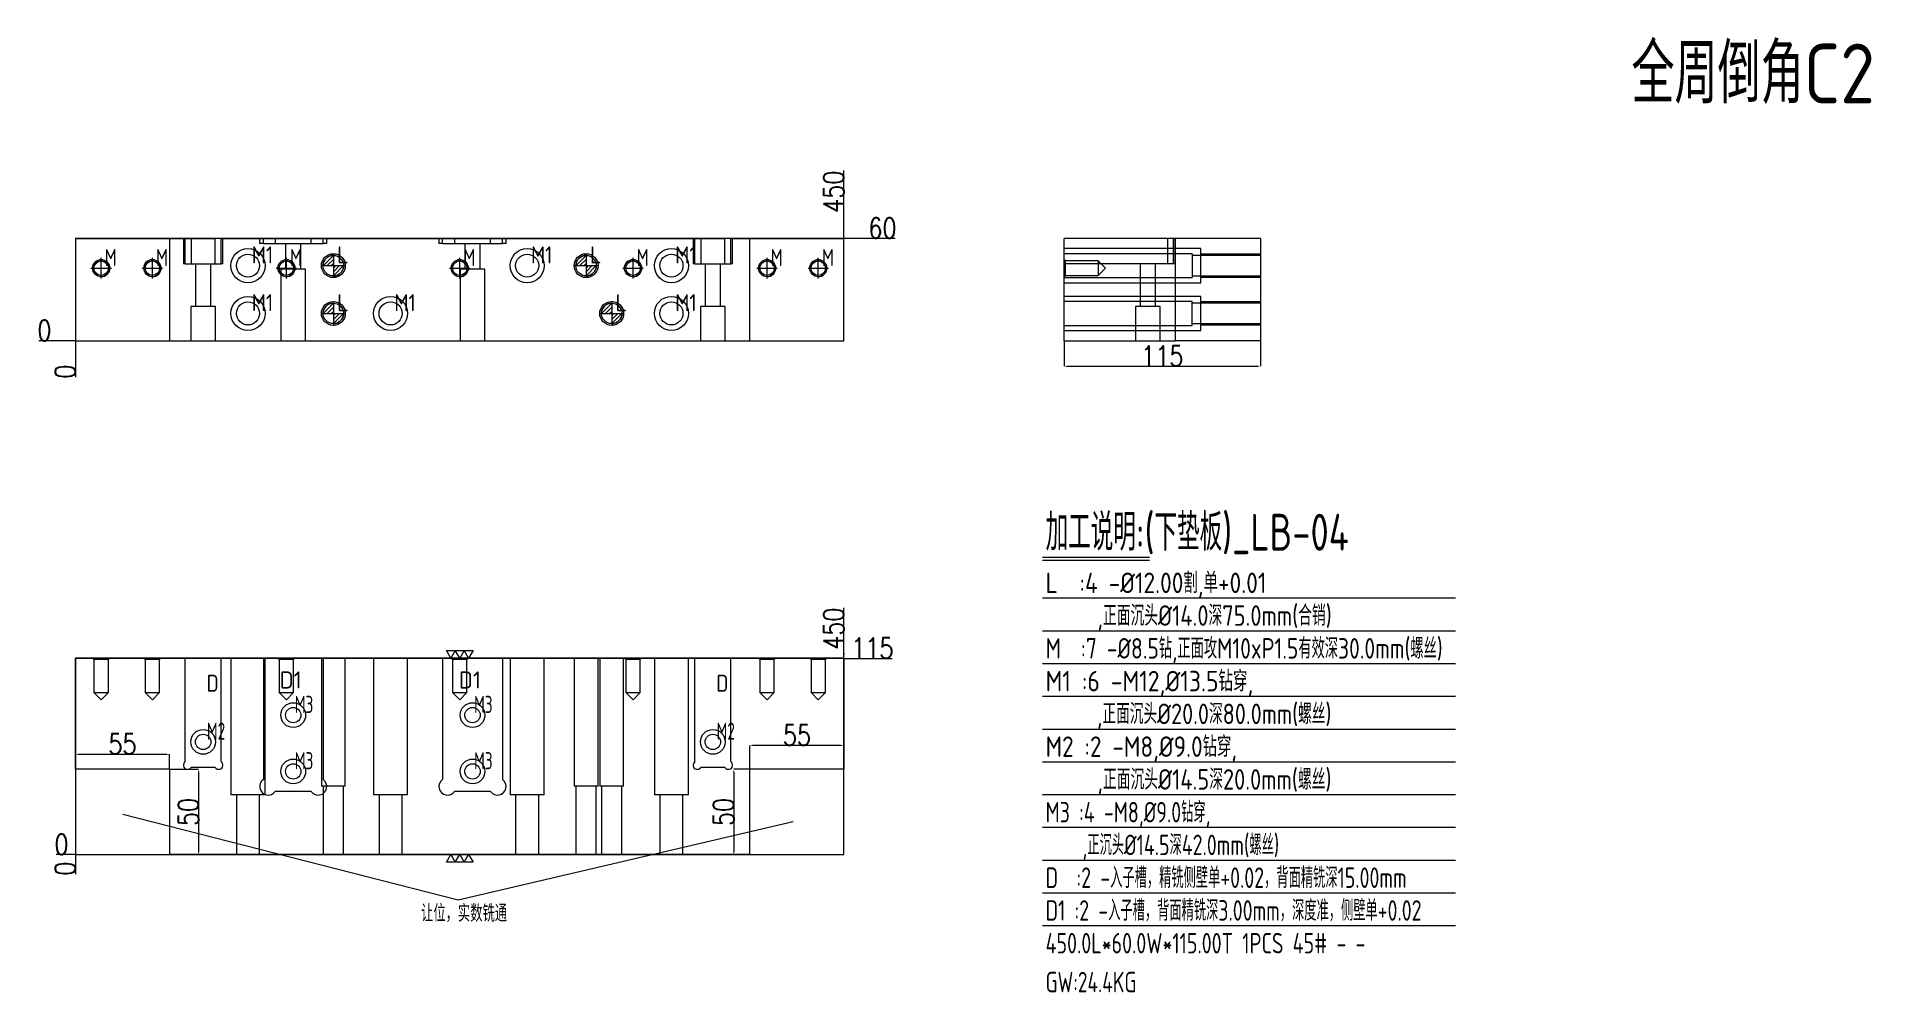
# Model space of a CAD drawing. Header units: millimetres. Extents: x 10847 to 11922, y 17962 to 18522.
import ezdxf

# ---------------------------------------------------------------- set-up
doc = ezdxf.new("R2010")
doc.units = ezdxf.units.MM
doc.linetypes.add('CENTER', pattern=[0])
doc.linetypes.add('DASHED', pattern=[0])
for name, color, linetype, lineweight in [('DIE', 20, 'Continuous', 20), ('DIM', 4, 'Continuous', 20), ('LB', 191, 'Continuous', 20), ('LB_W', 1, 'Continuous', 20)]:
    doc.layers.add(name, color=color, linetype=linetype, lineweight=lineweight)
doc.styles.add('chinesef_fs', font='gbenor.shx', dxfattribs={"bigfont": 'gbcbig.shx'})
doc.styles.add('gbenor', font='gbenor.shx', dxfattribs={"bigfont": 'gbcbig.shx'})
doc.styles.add('TXT', font='txt.shx', dxfattribs={"width": 0.8, "bigfont": 'ctxt.shx'})
doc.dimstyles.new('零件', dxfattribs={"dimscale": 1.5, "dimtxt": 8, "dimasz": 1, "dimexe": 0, "dimexo": 0, "dimgap": 0, "dimtad": 1, "dimtxsty": 'TXT', "dimcen": 0, "dimclrd": 252, "dimclre": 252, "dimclrt": 4, "dimazin": 3, "dimtp": 0.001, "dimtm": 0.001, "dimtfac": 1, "dimtmove": 0, "dimatfit": 3, "dimlwd": 5, "dimlwe": 5})

# ---------------------------------------------------------------- blocks, each defined once
blk = doc.blocks.new('*D1109')
at = {"layer": 'Defpoints', "color": 0}
for p in [(11320.2, 18404), (11335.2, 18404), (10870.2, 18344)]:
    blk.add_point(p, dxfattribs=at)
at = {"layer": 'DIM', "color": 252, "lineweight": 5}
for p, q in [((11320.2, 18404), (11329.2, 18404)), ((11329.2, 18404), (11332.2, 18404)), ((11332.2, 18404), (11350.3, 18404))]:
    blk.add_line(p, q, dxfattribs=at)
at = {"layer": 'DIM', "color": 4, "lineweight": 5, "insert": (11342.8, 18410), "char_height": 12, "attachment_point": 5, "style": 'TXT'}
blk.add_mtext('60', dxfattribs=at)
blk = doc.blocks.new('*D1110')
at = {"layer": 'Defpoints', "color": 0}
for p in [(10855.2, 18344), (10870.2, 18344), (10870.2, 18344)]:
    blk.add_point(p, dxfattribs=at)
at = {"layer": 'DIM', "color": 252, "lineweight": 5}
blk.add_line((10870.2, 18344), (10848.8, 18344), dxfattribs=at)
at = {"layer": 'DIM', "color": 4, "lineweight": 5, "insert": (10852, 18350), "char_height": 12, "attachment_point": 5, "style": 'TXT'}
blk.add_mtext('0', dxfattribs=at)
blk = doc.blocks.new('*D1111')
at = {"layer": 'Defpoints', "color": 0}
for p in [(10870.2, 18344), (10870.2, 18344), (10870.2, 18329)]:
    blk.add_point(p, dxfattribs=at)
at = {"layer": 'DIM', "color": 252, "lineweight": 5}
blk.add_line((10870.2, 18344), (10870.2, 18322.6), dxfattribs=at)
at = {"layer": 'DIM', "color": 4, "lineweight": 5, "insert": (10864.2, 18325.8), "char_height": 12, "attachment_point": 5, "rotation": 90, "style": 'TXT'}
blk.add_mtext('0', dxfattribs=at)
blk = doc.blocks.new('*D1112')
at = {"layer": 'Defpoints', "color": 0}
for p in [(11320.2, 18419), (11320.2, 18404), (10870.2, 18344)]:
    blk.add_point(p, dxfattribs=at)
at = {"layer": 'DIM', "color": 252, "lineweight": 5}
for p, q in [((11320.2, 18416), (11320.2, 18443.7)), ((11320.2, 18413), (11320.2, 18416)), ((11320.2, 18404), (11320.2, 18413))]:
    blk.add_line(p, q, dxfattribs=at)
at = {"layer": 'DIM', "color": 4, "lineweight": 5, "insert": (11314.2, 18431.3), "char_height": 12, "attachment_point": 5, "rotation": 90, "style": 'TXT'}
blk.add_mtext('450', dxfattribs=at)
blk = doc.blocks.new('*D1113')
at = {"layer": 'Defpoints', "color": 0}
for p in [(11320.2, 18157.8), (11325.2, 18157.8), (10870.2, 18042.8)]:
    blk.add_point(p, dxfattribs=at)
at = {"layer": 'DIM', "color": 252, "lineweight": 5}
blk.add_line((11320.2, 18157.8), (11348.5, 18157.8), dxfattribs=at)
at = {"layer": 'DIM', "color": 4, "lineweight": 5, "insert": (11336.9, 18163.8), "char_height": 12, "attachment_point": 5, "style": 'TXT'}
blk.add_mtext('115', dxfattribs=at)
blk = doc.blocks.new('*D1114')
at = {"layer": 'Defpoints', "color": 0}
for p in [(10865.2, 18042.8), (10870.2, 18042.8), (10870.2, 18042.8)]:
    blk.add_point(p, dxfattribs=at)
at = {"layer": 'DIM', "color": 252, "lineweight": 5}
blk.add_line((10870.2, 18042.8), (10858.8, 18042.8), dxfattribs=at)
at = {"layer": 'DIM', "color": 4, "lineweight": 5, "insert": (10862, 18048.8), "char_height": 12, "attachment_point": 5, "style": 'TXT'}
blk.add_mtext('0', dxfattribs=at)
blk = doc.blocks.new('*D1115')
at = {"layer": 'Defpoints', "color": 0}
for p in [(10870.2, 18042.8), (10870.2, 18042.8), (10870.2, 18037.8)]:
    blk.add_point(p, dxfattribs=at)
at = {"layer": 'DIM', "color": 252, "lineweight": 5}
blk.add_line((10870.2, 18042.8), (10870.2, 18031.4), dxfattribs=at)
at = {"layer": 'DIM', "color": 4, "lineweight": 5, "insert": (10864.2, 18034.6), "char_height": 12, "attachment_point": 5, "rotation": 90, "style": 'TXT'}
blk.add_mtext('0', dxfattribs=at)
blk = doc.blocks.new('*D1116')
at = {"layer": 'Defpoints', "color": 0}
for p in [(11320.2, 18162.8), (11320.2, 18157.8), (10870.2, 18042.8)]:
    blk.add_point(p, dxfattribs=at)
at = {"layer": 'DIM', "color": 252, "lineweight": 5}
for p, q in [((11320.2, 18159.8), (11320.2, 18187.5)), ((11320.2, 18157.8), (11320.2, 18160.8)), ((11320.2, 18160.8), (11320.2, 18159.8))]:
    blk.add_line(p, q, dxfattribs=at)
at = {"layer": 'DIM', "color": 4, "lineweight": 5, "insert": (11314.2, 18175.2), "char_height": 12, "attachment_point": 5, "rotation": 90, "style": 'TXT'}
blk.add_mtext('450', dxfattribs=at)
blk = doc.blocks.new('*D1117')
at = {"layer": 'Defpoints', "color": 0}
for p in [(11449.2, 18344), (11564.2, 18344), (11564.2, 18329)]:
    blk.add_point(p, dxfattribs=at)
at = {"layer": 'DIM', "color": 252, "lineweight": 5}
for p, q in [((11449.2, 18344), (11449.2, 18329)), ((11564.2, 18344), (11564.2, 18329)), ((11450.7, 18329), (11562.7, 18329))]:
    blk.add_line(p, q, dxfattribs=at)
at = {"layer": 'DIM', "color": 252}
for points in [[(11450.7, 18329.2), (11450.7, 18328.7), (11449.2, 18329)], [(11562.7, 18328.7), (11562.7, 18329.2), (11564.2, 18329)]]:
    blk.add_solid(points, dxfattribs=at)
at = {"layer": 'DIM', "color": 4, "lineweight": 5, "insert": (11506.7, 18335), "char_height": 12, "attachment_point": 5, "style": 'TXT'}
blk.add_mtext('115', dxfattribs=at)
blk = doc.blocks.new('pg_hx_L0')
at = {"color": 230}
for p, q in [((-0.6, 0), (0.6, 0)), ((-0.5, -0.003), (0, 0.497)), ((-0.3, 0), (0, 0.3)), ((-0.1, 0), (0, 0.1)), ((0, 0.6), (0, -0.6)), ((0.5, 0.003), (0, -0.497)), ((0.1, 0), (0, -0.1)), ((0.3, 0), (0, -0.3))]:
    blk.add_line(p, q, dxfattribs=at)
for start, end in [(90, 180), (270, 0)]:
    blk.add_arc((0, 0), 0.5, start, end, dxfattribs=at)
blk = doc.blocks.new('pg_hx_LLL0')
blk.add_blockref('pg_hx_L0', (0, 0))
blk = doc.blocks.new('*D1118')
at = {"layer": 'Defpoints', "color": 0}
for p in [(11265.2, 18106.8), (11265.2, 18092.8), (11320.2, 18092.8)]:
    blk.add_point(p, dxfattribs=at)
at = {"layer": 'DIM', "color": 252, "lineweight": 5}
for p, q in [((11265.2, 18092.8), (11265.2, 18106.8)), ((11318.7, 18106.8), (11266.7, 18106.8)), ((11320.2, 18092.8), (11320.2, 18106.8))]:
    blk.add_line(p, q, dxfattribs=at)
at = {"layer": 'DIM', "color": 252}
for points in [[(11266.7, 18107.1), (11266.7, 18106.6), (11265.2, 18106.8)], [(11318.7, 18106.6), (11318.7, 18107.1), (11320.2, 18106.8)]]:
    blk.add_solid(points, dxfattribs=at)
at = {"layer": 'DIM', "color": 4, "lineweight": 5, "insert": (11292.7, 18112.8), "char_height": 12, "attachment_point": 5, "style": 'TXT'}
blk.add_mtext('55', dxfattribs=at)
blk = doc.blocks.new('*D1119')
at = {"layer": 'Defpoints', "color": 0}
for p in [(11265.2, 18092.8), (11255.7, 18042.8), (11265.2, 18042.8)]:
    blk.add_point(p, dxfattribs=at)
at = {"layer": 'DIM', "color": 252, "lineweight": 5}
for p, q in [((11265.2, 18092.8), (11255.7, 18092.8)), ((11255.7, 18091.3), (11255.7, 18044.3)), ((11265.2, 18042.8), (11255.7, 18042.8))]:
    blk.add_line(p, q, dxfattribs=at)
at = {"layer": 'DIM', "color": 252}
for points in [[(11255.9, 18091.3), (11255.4, 18091.3), (11255.7, 18092.8)], [(11255.4, 18044.3), (11255.9, 18044.3), (11255.7, 18042.8)]]:
    blk.add_solid(points, dxfattribs=at)
at = {"layer": 'DIM', "color": 4, "lineweight": 5, "insert": (11249.7, 18067.8), "char_height": 12, "attachment_point": 5, "rotation": 90, "style": 'TXT'}
blk.add_mtext('50', dxfattribs=at)
blk = doc.blocks.new('*D1120')
at = {"layer": 'Defpoints', "color": 0}
for p in [(10925.2, 18101.6), (10870.2, 18092.8), (10925.2, 18092.8)]:
    blk.add_point(p, dxfattribs=at)
at = {"layer": 'DIM', "color": 252, "lineweight": 5}
for p, q in [((10870.2, 18092.8), (10870.2, 18101.6)), ((10871.7, 18101.6), (10923.7, 18101.6)), ((10925.2, 18092.8), (10925.2, 18101.6))]:
    blk.add_line(p, q, dxfattribs=at)
at = {"layer": 'DIM', "color": 252}
for points in [[(10871.7, 18101.8), (10871.7, 18101.3), (10870.2, 18101.6)], [(10923.7, 18101.3), (10923.7, 18101.8), (10925.2, 18101.6)]]:
    blk.add_solid(points, dxfattribs=at)
at = {"layer": 'DIM', "color": 4, "lineweight": 5, "insert": (10897.7, 18107.6), "char_height": 12, "attachment_point": 5, "style": 'TXT'}
blk.add_mtext('55', dxfattribs=at)
blk = doc.blocks.new('*D1121')
at = {"layer": 'Defpoints', "color": 0}
for p in [(10925.2, 18092.8), (10925.2, 18042.8), (10942.3, 18042.8)]:
    blk.add_point(p, dxfattribs=at)
at = {"layer": 'DIM', "color": 252, "lineweight": 5}
for p, q in [((10925.2, 18092.8), (10942.3, 18092.8)), ((10942.3, 18091.3), (10942.3, 18044.3)), ((10925.2, 18042.8), (10942.3, 18042.8))]:
    blk.add_line(p, q, dxfattribs=at)
at = {"layer": 'DIM', "color": 252}
for points in [[(10942.5, 18091.3), (10942, 18091.3), (10942.3, 18092.8)], [(10942, 18044.3), (10942.5, 18044.3), (10942.3, 18042.8)]]:
    blk.add_solid(points, dxfattribs=at)
at = {"layer": 'DIM', "color": 4, "lineweight": 5, "insert": (10936.3, 18067.8), "char_height": 12, "attachment_point": 5, "rotation": 90, "style": 'TXT'}
blk.add_mtext('50', dxfattribs=at)

msp = doc.modelspace()

# ---------------------------------------------------------------- linework, layer by layer
at = {"layer": 'DIE', "color": 4, "linetype": 'Continuous', "lineweight": 5}
for p, q in [((10897.987, 18066.409), (11094.362, 18016.289)), ((11094.362, 18016.289), (11290.499, 18062.27))]:
    msp.add_line(p, q, dxfattribs=at)
at = {"layer": 'DIE', "color": 2, "linetype": 'Continuous', "lineweight": 5, "ltscale": 0.2}
for points in [[(11103.007, 18162.344), (11100.409, 18157.844), (11097.811, 18162.344), (11095.213, 18157.844), (11092.615, 18162.344), (11090.017, 18157.844), (11087.419, 18162.344), (11103.007, 18162.344)], [(11087.419, 18038.344), (11090.017, 18042.844), (11092.615, 18038.344), (11095.213, 18042.844), (11097.811, 18038.344), (11100.409, 18042.844), (11103.007, 18038.344), (11087.419, 18038.344)]]:
    msp.add_lwpolyline(points, close=True, dxfattribs=at)
at = {"layer": 'DIM', "color": 8, "linetype": 'Continuous', "lineweight": 5}
for p, q in [((11436.524, 18217.201), (11499.121, 18217.201)), ((11436.524, 18215.401), (11499.121, 18215.401)), ((11436.524, 18193.201), (11678.41, 18193.201)), ((11436.524, 18174.001), (11678.41, 18174.001)), ((11436.524, 18154.801), (11678.41, 18154.801)), ((11436.524, 18135.601), (11678.41, 18135.601)), ((11436.524, 18116.401), (11678.41, 18116.401)), ((11436.524, 18097.201), (11678.41, 18097.201)), ((11436.524, 18078.001), (11678.41, 18078.001)), ((11436.524, 18058.801), (11678.41, 18058.801)), ((11436.524, 18039.601), (11678.41, 18039.601)), ((11436.524, 18020.401), (11678.41, 18020.401)), ((11436.524, 18001.201), (11678.41, 18001.201))]:
    msp.add_line(p, q, dxfattribs=at)
at = {"layer": 'DIM', "color": 252, "linetype": 'DASHED', "lineweight": 5}
msp.add_lwpolyline([(10870.213, 18403.973), (10870.213, 18343.974), (11320.213, 18343.974), (11320.213, 18403.973)], close=True, dxfattribs=at)
at = {"layer": 'DIM', "color": 252, "linetype": 'DASHED', "lineweight": 5, "ltscale": 0.786275}
msp.add_lwpolyline([(10870.213, 18042.844), (11320.213, 18042.844), (11320.213, 18157.844), (10870.213, 18157.844)], close=True, dxfattribs=at)
at = {"layer": 'LB', "color": 2, "linetype": 'Continuous', "lineweight": 5}
for p, q in [((10870.213, 18403.973), (10934.463, 18403.973)), ((10870.213, 18403.973), (10870.213, 18343.974)), ((10934.463, 18388.973), (10934.463, 18403.973)), ((10937.939, 18403.973), (10951.987, 18403.973)), ((10937.939, 18403.973), (10937.939, 18388.973)), ((10951.987, 18388.973), (10951.987, 18403.973)), ((10955.463, 18403.973), (11232.963, 18403.973)), ((10955.463, 18388.973), (10955.463, 18403.973)), ((11232.963, 18388.973), (11232.963, 18403.973)), ((11236.439, 18403.973), (11250.487, 18403.973)), ((11236.439, 18403.973), (11236.439, 18388.973)), ((11250.487, 18388.973), (11250.487, 18403.973)), ((11253.963, 18403.973), (11320.213, 18403.973)), ((11253.963, 18388.973), (11253.963, 18403.973)), ((11320.213, 18343.974), (11320.213, 18403.973)), ((11449.16, 18343.974), (11449.16, 18403.973)), ((10934.463, 18388.973), (10955.463, 18388.973)), ((11232.963, 18388.973), (11253.963, 18388.973)), ((10870.213, 18343.974), (11320.213, 18343.974)), ((10870.213, 18157.844), (11320.213, 18157.844)), ((11265.213, 18042.844), (10925.213, 18042.844))]:
    msp.add_line(p, q, dxfattribs=at)
at = {"layer": 'LB', "color": 31, "linetype": 'DASHED', "lineweight": 5, "ltscale": 0.786275}
for p, q in [((10925.213, 18403.973), (10925.213, 18343.974)), ((10933.377, 18403.973), (10933.377, 18388.973)), ((10956.549, 18388.973), (10956.549, 18403.973)), ((11231.877, 18403.973), (11231.877, 18388.973)), ((11255.049, 18388.973), (11255.049, 18403.973)), ((11265.213, 18343.974), (11265.213, 18403.973)), ((11529.16, 18397.973), (11449.16, 18397.973)), ((11524.16, 18394.973), (11449.16, 18394.973)), ((11513.16, 18388.973), (11513.16, 18403.973)), ((11514.246, 18388.973), (11514.246, 18403.973)), ((11524.16, 18394.973), (11524.16, 18387.973)), ((11529.16, 18387.973), (11529.16, 18397.973)), ((11564.16, 18394.727), (11529.16, 18394.727)), ((10934.463, 18388.973), (10933.377, 18388.973)), ((10940.463, 18388.973), (10940.463, 18363.973)), ((10949.463, 18363.973), (10949.463, 18388.973)), ((10956.549, 18388.973), (10955.463, 18388.973)), ((11232.963, 18388.973), (11231.877, 18388.973)), ((11238.963, 18388.973), (11238.963, 18363.973)), ((11247.963, 18363.973), (11247.963, 18388.973)), ((11255.049, 18388.973), (11253.963, 18388.973)), ((11493.66, 18388.973), (11493.66, 18363.973)), ((11502.66, 18363.973), (11502.66, 18388.973)), ((11514.246, 18388.973), (11509.684, 18388.973)), ((11524.16, 18387.973), (11524.16, 18380.973)), ((11529.16, 18377.973), (11529.16, 18387.973)), ((11449.16, 18380.973), (11524.16, 18380.973)), ((11449.16, 18377.973), (11529.16, 18377.973)), ((11529.16, 18381.22), (11564.16, 18381.22)), ((10937.713, 18363.973), (10937.713, 18343.974)), ((10952.213, 18363.973), (10937.713, 18363.973)), ((10952.213, 18343.974), (10952.213, 18363.973)), ((11236.213, 18363.973), (11236.213, 18343.974)), ((11250.713, 18363.973), (11236.213, 18363.973)), ((11250.713, 18343.974), (11250.713, 18363.973)), ((11529.16, 18369.974), (11449.16, 18369.974)), ((11524.16, 18366.974), (11449.16, 18366.974)), ((11490.91, 18363.973), (11490.91, 18343.974)), ((11498.16, 18363.973), (11490.91, 18363.973)), ((11505.41, 18363.973), (11498.16, 18363.973)), ((11505.41, 18343.974), (11505.41, 18363.973)), ((11524.16, 18359.973), (11524.16, 18366.974)), ((11529.16, 18359.973), (11529.16, 18369.974)), ((11564.16, 18366.727), (11529.16, 18366.727)), ((11449.16, 18352.974), (11524.16, 18352.974)), ((11524.16, 18352.974), (11524.16, 18359.973)), ((11529.16, 18349.974), (11529.16, 18359.973)), ((11529.16, 18353.22), (11564.16, 18353.22)), ((11449.16, 18349.974), (11529.16, 18349.974)), ((10961.213, 18157.844), (10961.213, 18077.844)), ((10981.213, 18077.844), (10981.213, 18157.844)), ((11014.213, 18157.844), (11014.213, 18082.844)), ((11028.213, 18082.844), (11028.213, 18157.844)), ((11044.713, 18157.844), (11044.713, 18077.844)), ((11064.713, 18077.844), (11064.713, 18157.844)), ((11124.713, 18157.844), (11124.713, 18077.844)), ((11144.713, 18077.844), (11144.713, 18157.844)), ((11162.213, 18157.844), (11162.213, 18082.844)), ((11176.213, 18082.844), (11176.213, 18157.844)), ((11177.213, 18157.844), (11177.213, 18082.844)), ((11191.213, 18082.844), (11191.213, 18157.844)), ((11209.213, 18157.844), (11209.213, 18077.844)), ((11229.213, 18077.844), (11229.213, 18157.844)), ((11028.213, 18082.844), (11014.213, 18082.844)), ((11176.213, 18082.844), (11162.213, 18082.844)), ((11191.213, 18082.844), (11177.213, 18082.844)), ((10981.213, 18077.844), (10961.213, 18077.844)), ((10964.459, 18077.844), (10964.459, 18042.844)), ((10977.966, 18042.844), (10977.966, 18077.844)), ((11064.713, 18077.844), (11044.713, 18077.844)), ((11047.959, 18077.844), (11047.959, 18042.844)), ((11061.466, 18042.844), (11061.466, 18077.844)), ((11144.713, 18077.844), (11124.713, 18077.844)), ((11127.959, 18077.844), (11127.959, 18042.844)), ((11141.466, 18042.844), (11141.466, 18077.844)), ((11229.213, 18077.844), (11209.213, 18077.844)), ((11212.459, 18077.844), (11212.459, 18042.844)), ((11225.966, 18042.844), (11225.966, 18077.844))]:
    msp.add_line(p, q, dxfattribs=at)
at = {"layer": 'LB', "color": 31, "linetype": 'Continuous', "lineweight": 5}
for p, q in [((10934.463, 18403.973), (10937.939, 18403.973)), ((10955.463, 18403.973), (10951.987, 18403.973)), ((11232.963, 18403.973), (11236.439, 18403.973)), ((11253.963, 18403.973), (11250.487, 18403.973)), ((11564.16, 18403.973), (11514.16, 18403.973)), ((11514.16, 18403.973), (11514.16, 18343.974)), ((11564.16, 18403.973), (11564.16, 18343.974)), ((11564.16, 18343.974), (11514.16, 18343.974)), ((10925.213, 18092.844), (10870.213, 18092.844)), ((10925.213, 18092.844), (10925.213, 18042.844)), ((11265.213, 18042.844), (11265.213, 18092.844)), ((11320.213, 18092.844), (11265.213, 18092.844))]:
    msp.add_line(p, q, dxfattribs=at)
at = {"layer": 'LB', "color": 6, "linetype": 'DASHED', "lineweight": 5, "ltscale": 0.729086}
for p, q in [((10978.041, 18403.973), (10978.041, 18400.973)), ((10980.213, 18400.973), (10978.041, 18400.973)), ((10993.209, 18400.973), (10993.209, 18385.974)), ((11002.216, 18385.974), (11002.216, 18400.973)), ((11017.385, 18400.973), (11015.213, 18400.973)), ((11017.385, 18400.973), (11017.385, 18403.973)), ((11083.041, 18403.973), (11083.041, 18400.973)), ((11085.213, 18400.973), (11083.041, 18400.973)), ((11098.209, 18400.973), (11098.209, 18385.974)), ((11107.216, 18385.974), (11107.216, 18400.973)), ((11122.385, 18400.973), (11120.213, 18400.973)), ((11122.385, 18400.973), (11122.385, 18403.973)), ((10990.463, 18385.974), (10990.463, 18343.974)), ((11004.963, 18385.974), (10990.463, 18385.974)), ((11004.963, 18343.974), (11004.963, 18385.974)), ((11095.463, 18385.974), (11095.463, 18343.974)), ((11109.963, 18385.974), (11095.463, 18385.974)), ((11109.963, 18343.974), (11109.963, 18385.974)), ((10980.213, 18157.844), (10980.213, 18086.796)), ((11015.213, 18157.844), (11015.213, 18086.796)), ((11085.213, 18157.844), (11085.213, 18086.796)), ((11120.213, 18157.844), (11120.213, 18086.796)), ((11008.261, 18079.844), (10987.165, 18079.844)), ((11113.261, 18079.844), (11092.165, 18079.844))]:
    msp.add_line(p, q, dxfattribs=at)
at = {"layer": 'LB', "color": 6, "linetype": 'Continuous', "lineweight": 5}
for p, q in [((10980.213, 18403.973), (10987.165, 18403.973)), ((10980.213, 18400.973), (10980.213, 18403.973)), ((10980.213, 18400.973), (11015.213, 18400.973)), ((11008.261, 18403.973), (10987.165, 18403.973)), ((10987.165, 18403.973), (10987.165, 18400.973)), ((11015.213, 18403.973), (11008.261, 18403.973)), ((11008.261, 18400.973), (11008.261, 18403.973)), ((11015.213, 18400.973), (11015.213, 18403.973)), ((11085.213, 18403.973), (11092.165, 18403.973)), ((11085.213, 18400.973), (11085.213, 18403.973)), ((11085.213, 18400.973), (11120.213, 18400.973)), ((11113.261, 18403.973), (11092.165, 18403.973)), ((11092.165, 18403.973), (11092.165, 18400.973)), ((11120.213, 18403.973), (11113.261, 18403.973)), ((11113.261, 18400.973), (11113.261, 18403.973)), ((11120.213, 18400.973), (11120.213, 18403.973))]:
    msp.add_line(p, q, dxfattribs=at)
at = {"layer": 'LB', "color": 135, "linetype": 'Continuous', "lineweight": 5}
for p, q in [((11514.16, 18403.973), (11449.16, 18403.973)), ((11449.16, 18343.974), (11514.16, 18343.974)), ((10870.213, 18092.844), (10870.213, 18157.844)), ((11320.213, 18157.844), (11320.213, 18092.844))]:
    msp.add_line(p, q, dxfattribs=at)
at = {"layer": 'LB', "color": 2, "linetype": 'DASHED', "lineweight": 5, "ltscale": 0.786275}
for p, q in [((11509.684, 18403.973), (11509.684, 18388.973)), ((11493.66, 18388.973), (11449.16, 18388.973)), ((11509.684, 18388.973), (11449.16, 18388.973)), ((11509.684, 18388.973), (11502.66, 18388.973)), ((10934.463, 18097.32), (10934.463, 18157.844)), ((10955.463, 18097.32), (10955.463, 18157.844)), ((11232.963, 18097.32), (11232.963, 18157.844)), ((11253.963, 18097.32), (11253.963, 18157.844)), ((10951.987, 18093.844), (10937.939, 18093.844)), ((11250.487, 18093.844), (11236.439, 18093.844))]:
    msp.add_line(p, q, dxfattribs=at)
at = {"layer": 'LB', "color": 5, "linetype": 'DASHED', "lineweight": 5, "ltscale": 0.786275}
for p, q in [((11449.907, 18390.726), (11449.16, 18391.473)), ((11449.907, 18390.726), (11449.16, 18391.473)), ((11469.16, 18390.726), (11449.907, 18390.726)), ((11469.16, 18390.726), (11449.907, 18390.726)), ((11449.907, 18386.473), (11449.907, 18390.726)), ((11449.907, 18382.22), (11449.907, 18386.473)), ((11473.413, 18386.473), (11469.16, 18390.726)), ((11473.413, 18386.473), (11469.16, 18390.726)), ((11469.16, 18390.726), (11469.16, 18382.22)), ((11469.16, 18382.22), (11473.413, 18386.473)), ((11469.16, 18382.22), (11473.413, 18386.473)), ((11449.16, 18381.473), (11449.907, 18382.22)), ((11449.16, 18381.473), (11449.907, 18382.22)), ((11449.907, 18382.22), (11469.16, 18382.22)), ((11449.907, 18382.22), (11469.16, 18382.22)), ((11449.907, 18382.22), (11449.907, 18382.22)), ((11469.16, 18382.22), (11469.16, 18382.22)), ((10880.213, 18157.844), (10880.96, 18157.097)), ((10880.96, 18157.097), (10880.96, 18137.844)), ((10889.466, 18157.097), (10880.96, 18157.097)), ((10889.466, 18157.097), (10890.213, 18157.844)), ((10889.466, 18137.844), (10889.466, 18157.097)), ((10910.213, 18157.844), (10910.96, 18157.097)), ((10910.96, 18157.097), (10910.96, 18137.844)), ((10919.466, 18157.097), (10910.96, 18157.097)), ((10919.466, 18157.097), (10920.213, 18157.844)), ((10919.466, 18137.844), (10919.466, 18157.097)), ((10988.712, 18157.844), (10989.459, 18157.097)), ((10989.459, 18157.097), (10989.459, 18137.844)), ((10997.965, 18157.097), (10989.459, 18157.097)), ((10997.965, 18157.097), (10998.712, 18157.844)), ((10997.965, 18137.844), (10997.965, 18157.097)), ((11090.212, 18157.844), (11090.959, 18157.097)), ((11090.959, 18157.097), (11090.959, 18137.844)), ((11099.465, 18157.097), (11090.959, 18157.097)), ((11099.465, 18157.097), (11100.212, 18157.844)), ((11099.465, 18137.844), (11099.465, 18157.097)), ((11191.713, 18157.844), (11192.46, 18157.097)), ((11192.46, 18157.097), (11192.46, 18137.844)), ((11200.966, 18157.097), (11192.46, 18157.097)), ((11200.966, 18157.097), (11201.713, 18157.844)), ((11200.966, 18137.844), (11200.966, 18157.097)), ((11270.213, 18157.844), (11270.96, 18157.097)), ((11270.96, 18157.097), (11270.96, 18137.844)), ((11279.466, 18157.097), (11270.96, 18157.097)), ((11279.466, 18157.097), (11280.213, 18157.844)), ((11279.466, 18137.844), (11279.466, 18157.097)), ((11300.213, 18157.844), (11300.96, 18157.097)), ((11300.96, 18157.097), (11300.96, 18137.844)), ((11309.466, 18157.097), (11300.96, 18157.097)), ((11309.466, 18157.097), (11310.213, 18157.844)), ((11309.466, 18137.844), (11309.466, 18157.097)), ((10880.96, 18137.844), (10885.213, 18133.591)), ((10880.96, 18137.844), (10889.466, 18137.844)), ((10885.213, 18133.591), (10889.466, 18137.844)), ((10910.96, 18137.844), (10915.213, 18133.591)), ((10910.96, 18137.844), (10919.466, 18137.844)), ((10915.213, 18133.591), (10919.466, 18137.844)), ((10989.459, 18137.844), (10993.712, 18133.591)), ((10989.459, 18137.844), (10997.965, 18137.844)), ((10993.712, 18133.591), (10997.965, 18137.844)), ((11090.959, 18137.844), (11095.212, 18133.591)), ((11090.959, 18137.844), (11099.465, 18137.844)), ((11095.212, 18133.591), (11099.465, 18137.844)), ((11192.46, 18137.844), (11196.713, 18133.591)), ((11192.46, 18137.844), (11200.966, 18137.844)), ((11196.713, 18133.591), (11200.966, 18137.844)), ((11270.96, 18137.844), (11275.213, 18133.591)), ((11270.96, 18137.844), (11279.466, 18137.844)), ((11275.213, 18133.591), (11279.466, 18137.844)), ((11300.96, 18137.844), (11305.213, 18133.591)), ((11300.96, 18137.844), (11309.466, 18137.844)), ((11305.213, 18133.591), (11309.466, 18137.844))]:
    msp.add_line(p, q, dxfattribs=at)
at = {"layer": 'LB', "color": 2, "linetype": 'Continuous', "lineweight": 5}
for centre, radius in [((10971.213, 18387.973), 10), ((11021.213, 18387.973), 7), ((11134.713, 18387.973), 10), ((11169.213, 18387.973), 7), ((11219.213, 18387.973), 10), ((10885.213, 18386.473), 5), ((10915.213, 18386.473), 5), ((10993.712, 18386.473), 5), ((11095.212, 18386.473), 5), ((11196.713, 18386.473), 5), ((11275.213, 18386.473), 5), ((11305.213, 18386.473), 5), ((10971.213, 18359.973), 10), ((11021.213, 18359.973), 7), ((11054.713, 18359.973), 10), ((11184.213, 18359.973), 7), ((11219.213, 18359.973), 10)]:
    msp.add_circle(centre, radius, dxfattribs=at)
at = {"layer": 'LB', "color": 42, "linetype": 'Continuous', "lineweight": 5}
for centre, radius in [((10971.213, 18387.973), 6.753), ((11134.713, 18387.973), 6.753), ((11219.213, 18387.973), 6.753), ((10885.213, 18386.473), 4.253), ((10915.213, 18386.473), 4.253), ((10993.712, 18386.473), 4.253), ((11095.212, 18386.473), 4.253), ((11196.713, 18386.473), 4.253), ((11275.213, 18386.473), 4.253), ((11305.213, 18386.473), 4.253), ((10971.213, 18359.973), 6.753), ((11054.713, 18359.973), 6.753), ((11219.213, 18359.973), 6.753), ((10944.963, 18108.844), 7.25), ((11243.463, 18108.844), 7.25), ((10944.963, 18108.844), 4.5), ((11243.463, 18108.844), 4.5)]:
    msp.add_circle(centre, radius, dxfattribs=at)
at = {"layer": 'LB', "color": 6, "linetype": 'Continuous', "lineweight": 5}
for centre, radius in [((10997.713, 18124.544), 7.25), ((10997.713, 18124.544), 4.503), ((11102.713, 18124.544), 7.25), ((11102.713, 18124.544), 4.503), ((10997.713, 18091.544), 7.25), ((10997.713, 18091.544), 4.503), ((11102.713, 18091.544), 7.25), ((11102.713, 18091.544), 4.503)]:
    msp.add_circle(centre, radius, dxfattribs=at)
at = {"layer": 'LB', "color": 42, "linetype": 'Continuous', "lineweight": 5}
for centre in [(10885.213, 18386.473), (10915.213, 18386.473), (10993.712, 18386.473), (11095.212, 18386.473), (11196.713, 18386.473), (11275.213, 18386.473), (11305.213, 18386.473)]:
    msp.add_arc(centre, 5, 270, 180, dxfattribs=at)
at = {"layer": 'LB', "color": 2, "linetype": 'DASHED', "lineweight": 5, "ltscale": 0.786275}
for centre, start, end in [((10935.877, 18095.259), 124.449902, 325.550098), ((10954.049, 18095.259), 214.449902, 55.550098), ((11234.377, 18095.259), 124.449902, 325.550098), ((11252.549, 18095.259), 214.449902, 55.550098)]:
    msp.add_arc(centre, 2.5, start, end, dxfattribs=at)
at = {"layer": 'LB', "color": 6, "linetype": 'DASHED', "lineweight": 5, "ltscale": 0.729086}
for centre, start, end in [((10983.041, 18082.673), 124.449902, 325.550098), ((11012.385, 18082.673), 214.449902, 55.550098), ((11088.041, 18082.673), 124.449902, 325.550098), ((11117.385, 18082.673), 214.449902, 55.550098)]:
    msp.add_arc(centre, 5, start, end, dxfattribs=at)
at = {"layer": 'LB_W', "color": 1, "linetype": 'CENTER', "lineweight": 5, "ltscale": 0.786275}
for p, q in [((10879.213, 18386.473), (10891.213, 18386.473)), ((10885.213, 18380.473), (10885.213, 18392.473)), ((10909.213, 18386.473), (10921.213, 18386.473)), ((10915.213, 18380.473), (10915.213, 18392.473)), ((10987.712, 18386.473), (10999.712, 18386.473)), ((10993.712, 18380.473), (10993.712, 18392.473)), ((11089.212, 18386.473), (11101.212, 18386.473)), ((11095.212, 18380.473), (11095.212, 18392.473)), ((11190.713, 18386.473), (11202.713, 18386.473)), ((11196.713, 18380.473), (11196.713, 18392.473)), ((11269.213, 18386.473), (11281.213, 18386.473)), ((11275.213, 18380.473), (11275.213, 18392.473)), ((11299.213, 18386.473), (11311.213, 18386.473)), ((11305.213, 18380.473), (11305.213, 18392.473))]:
    msp.add_line(p, q, dxfattribs=at)
at = {"layer": 'LB_W', "color": 1, "linetype": 'DASHED', "lineweight": 5, "ltscale": 0.786275}
for p, q in [((11564.16, 18393.974), (11524.16, 18393.974)), ((11524.16, 18381.973), (11564.16, 18381.973)), ((11564.16, 18365.974), (11524.16, 18365.974)), ((11524.16, 18353.973), (11564.16, 18353.973)), ((11015.213, 18082.844), (11015.213, 18042.844)), ((11027.213, 18042.844), (11027.213, 18082.844)), ((11163.213, 18082.844), (11163.213, 18042.844)), ((11175.213, 18042.844), (11175.213, 18082.844)), ((11178.213, 18082.844), (11178.213, 18042.844)), ((11190.213, 18042.844), (11190.213, 18082.844))]:
    msp.add_line(p, q, dxfattribs=at)
at = {"layer": 'LB_W', "color": 1, "linetype": 'Continuous', "lineweight": 5}
for centre in [(11021.213, 18387.973), (11169.213, 18387.973), (11021.213, 18359.973), (11184.213, 18359.973)]:
    msp.add_circle(centre, 6, dxfattribs=at)

# ---------------------------------------------------------------- block references
at = {"layer": 'LB', "lineweight": 5, "ltscale": 0.786275, "xscale": 12, "yscale": 12, "zscale": 12}
for p in [(11021.213, 18387.973), (11169.213, 18387.973), (11021.213, 18359.973), (11184.213, 18359.973)]:
    msp.add_blockref('pg_hx_LLL0', p, dxfattribs=at)
at = {"layer": 'LB', "color": 6, "linetype": 'Continuous', "lineweight": 5, "ltscale": 0.2, "xscale": 12, "yscale": 12, "zscale": 12}
for p in [(11021.213, 18387.973), (11021.213, 18359.973)]:
    msp.add_blockref('pg_hx_LLL0', p, dxfattribs=at)

# ---------------------------------------------------------------- texts
at = {"layer": 'DIM', "color": 6, "lineweight": 5, "style": 'gbenor'}
msp.add_text('全周倒角C2', height=35, dxfattribs=at).set_placement((11781.462, 18483.07))
at = {"layer": 'DIM', "color": 4, "lineweight": 5, "style": 'chinesef_fs'}
for s, height, width, p in [('M', 10, 0.8408, (10887.338, 18387.729)), ('M', 10, 0.8408, (10917.338, 18387.729)), ('M1', 10, 0.9957, (10973.438, 18389.279)), ('M', 10, 0.8408, (10995.837, 18387.728)), ('L', 10, 1.1211, (11023.378, 18389.249)), ('M', 10, 0.8408, (11097.338, 18387.728)), ('M1', 10, 0.9957, (11136.938, 18389.279)), ('L', 10, 1.1211, (11171.378, 18389.249)), ('M', 10, 0.8408, (11198.838, 18387.728)), ('M1', 10, 0.9957, (11221.438, 18389.279)), ('M', 10, 0.8408, (11277.338, 18387.729)), ('M', 10, 0.8408, (11307.338, 18387.729)), ('M1', 10, 0.9957, (10973.438, 18361.279)), ('L', 10, 1.1211, (11023.378, 18361.249)), ('M1', 10, 0.9957, (11056.938, 18361.279)), ('L', 10, 1.1211, (11186.378, 18361.249)), ('M1', 10, 0.9957, (11221.438, 18361.279)), ('加工说明:(下垫板)_LB-04', 21.6, 0.8495, (11438.347, 18220.929)), ('     ,正面沉头%%c14.0深75.0mm(合销)', 12, 0.9331, (11438.324, 18176.872)), ('M  :7 -%%c8.5钻,正面攻M10xP1.5有效深30.0mm(螺丝)', 12, 0.8968, (11438.324, 18157.672)), ('D', 10, 0.9609, (10946.988, 18138.222)), ('D', 10, 0.9609, (11245.488, 18138.222)), ('M1 :6 -M12,%%c13.5钻穿,', 12, 0.9834, (11438.324, 18138.472)), ('     ,正面沉头%%c20.0深80.0mm(螺丝)', 12, 0.9252, (11438.324, 18119.272)), ('M2', 10, 0.7599, (10947.133, 18110.122)), ('M2', 10, 0.7599, (11245.633, 18110.122)), ('M2 :2 -M8,%%c9.0钻穿,', 12, 0.9703, (11438.324, 18100.072)), ('     ,正面沉头%%c14.5深20.0mm(螺丝)', 12, 0.9331, (11438.324, 18080.872)), ('M3 :4 -M8,%%c9.0钻穿,', 12, 0.8293, (11438.324, 18061.672)), ('    ,正沉头%%c14.5深42.0mm(螺丝)', 12, 0.8293, (11438.324, 18042.472)), ('450.0L*60.0W*115.00T 1PCS 45# - -', 12, 0.8319, (11438.324, 17984.872)), ('GW:24.4KG', 12, 0.8074, (11438.324, 17962.072))]:
    msp.add_text(s, height=height, dxfattribs=dict(at, width=width)).set_placement(p)
at = {"layer": 'DIM', "color": 1, "lineweight": 5, "style": 'chinesef_fs', "width": 0.9745}
msp.add_text('L  :4 -%%c12.00割,单+0.01', height=12, dxfattribs=at).set_placement((11438.324, 18196.072))
at = {"layer": 'DIM', "color": 6, "linetype": 'Continuous', "lineweight": 5, "style": 'chinesef_fs'}
for s, width, p in [('D1', 1.1106, (10989.764, 18140.144)), ('D1', 1.1106, (11094.764, 18140.144)), ('M3', 0.7599, (10998.601, 18125.822)), ('M3', 0.7599, (11103.601, 18125.822)), ('M3', 0.7599, (10998.601, 18092.822)), ('M3', 0.7599, (11103.601, 18092.822))]:
    msp.add_text(s, height=10, dxfattribs=dict(at, width=width)).set_placement(p)
at = {"layer": 'DIM', "color": 2, "lineweight": 5, "style": 'chinesef_fs', "width": 0.8293}
for s, p in [('D  :2 -入子槽，精铣侧壁单+0.02，背面精铣深15.00mm', (11438.324, 18023.272)), ('D1 :2 -入子槽，背面精铣深3.00mm，深度准，侧壁单+0.02', (11438.324, 18004.072))]:
    msp.add_text(s, height=12, dxfattribs=at).set_placement(p)
at = {"layer": 'DIM', "color": 4, "lineweight": 5, "style": 'gbenor'}
msp.add_text('让位，实数铣通', height=10, dxfattribs=at).set_placement((11072.565, 18003.429))

# ---------------------------------------------------------------- dimensions: what is measured, and where the dimension line sits
at = {"layer": 'DIM', "lineweight": 5}
for feature_location, offset, dtype, origin, picture, middle in [((11320.213, 18403.973), (0, 15), 1, (10870.213, 18343.974), '*D1112', (11314.213, 18431.316)), ((11320.213, 18403.973), (15, 0), 0, (10870.213, 18343.974), '*D1109', (11342.756, 18409.974)), ((10870.212989996, 18343.973500424), (-15, 0), 0, (10870.212989996, 18343.973500424), '*D1110', (10852.012989996, 18349.973500424)), ((10870.212989996, 18343.973500424), (0, -15), 1, (10870.212989996, 18343.973500424), '*D1111', (10864.212989996, 18325.773500424)), ((11320.213, 18157.844), (0, 5), 1, (10870.213, 18042.844), '*D1116', (11314.213, 18175.187)), ((11320.213, 18157.844), (5, 0), 0, (10870.213, 18042.844), '*D1113', (11336.87, 18163.844)), ((10870.212989996, 18042.844413904), (-5, 0), 0, (10870.212989996, 18042.844413904), '*D1114', (10862.012989996, 18048.844413904)), ((10870.212989996, 18042.844413904), (0, -5), 1, (10870.212989996, 18042.844413904), '*D1115', (10864.212989996, 18034.644413904))]:
    dim = msp.add_ordinate_dim(feature_location=feature_location, offset=offset, dtype=dtype, origin=origin, dimstyle='零件', dxfattribs=at)
    dim.commit()
    dim.dimension.update_dxf_attribs({"geometry": picture, "text_midpoint": middle})
for base, p1, p2, picture, middle in [((11564.16, 18328.974), (11449.16, 18343.974), (11564.16, 18343.974), '*D1117', (11506.66, 18334.974)), ((10925.213, 18101.596), (10870.213, 18092.844), (10925.213, 18092.844), '*D1120', (10897.713, 18107.596)), ((11265.213, 18106.823), (11320.213, 18092.844), (11265.213, 18092.844), '*D1118', (11292.713, 18112.823))]:
    dim = msp.add_linear_dim(base=base, p1=p1, p2=p2, dimstyle='零件', dxfattribs=at)
    dim.commit()
    dim.dimension.update_dxf_attribs({"geometry": picture, "text_midpoint": middle})
for base, p1, p2, picture, middle in [((10942.271, 18042.844), (10925.213, 18092.844), (10925.213, 18042.844), '*D1121', (10936.271, 18067.844)), ((11255.692, 18042.844), (11265.213, 18092.844), (11265.213, 18042.844), '*D1119', (11249.692, 18067.844))]:
    dim = msp.add_linear_dim(base=base, p1=p1, p2=p2, angle=90, dimstyle='零件', dxfattribs=at)
    dim.commit()
    dim.dimension.update_dxf_attribs({"geometry": picture, "text_midpoint": middle})

doc.saveas('drawing.dxf')
